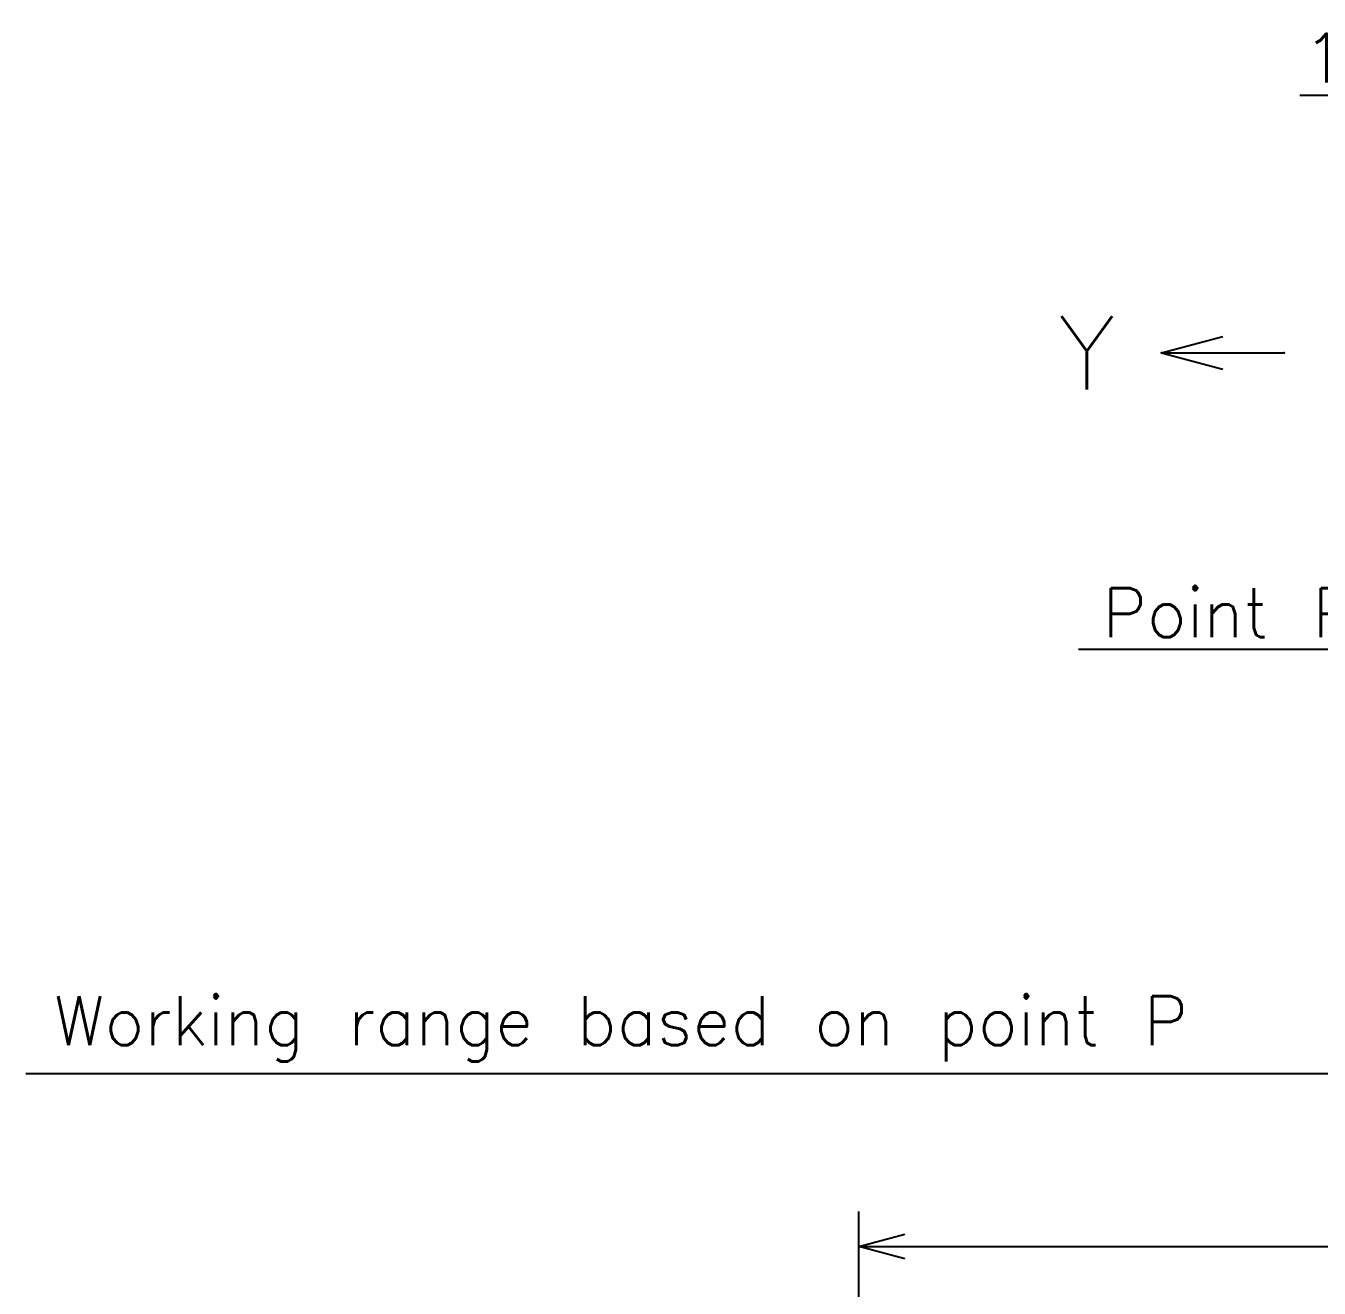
# Model space of a CAD drawing. Header units: millimetres. Extents: x -251 to 242, y -192 to 121.
# Drawn here: x -251.4 to -167.1, y 12.4 to 94.7 of the extents above; entities that cross this region are included whole.
import ezdxf

# ---------------------------------------------------------------- set-up
doc = ezdxf.new("R2010")
doc.units = ezdxf.units.MM
doc.styles.get("Standard").update_dxf_attribs({"font": 'txt', "bigfont": 'EXTFONT'})
doc.dimstyles.new('ISO-25', dxfattribs={"dimtxt": 2.5, "dimasz": 2.5, "dimexe": 1.25, "dimexo": 0.625, "dimtad": 1, "dimtxsty": 'Standard', "dimcen": 2.5, "dimadec": 0, "dimazin": 0, "dimtfac": 1, "dimtmove": 0, "dimatfit": 3, "dimfxl": 1, "dimarcsym": 0})

# ---------------------------------------------------------------- blocks, each defined once
blk = doc.blocks.new('DTL0003')
at = {"color": 0, "linetype": 'Continuous'}
for q in [(-4, 1.072), (-8, 0), (-4, -1.072)]:
    blk.add_line((0, 0), q, dxfattribs=at)
at = {"color": 0}
for p in [(-8, 0), (0, 0)]:
    blk.add_point(p, dxfattribs=at)
blk = doc.blocks.new('*D112')
at = {"color": 7, "linetype": 'Continuous'}
for p, q in [((-153.695, 90.157), (-156.695, 91.157)), ((-153.695, 75.031), (-153.695, 91.157)), ((-147.028, 90.157), (-144.028, 91.157)), ((-153.695, 90.157), (-168.361, 90.157)), ((-140.678, 90.157), (-160.045, 90.157)), ((-153.695, 90.157), (-156.695, 89.157)), ((-147.028, 90.157), (-144.028, 89.157))]:
    blk.add_line(p, q, dxfattribs=at)
at = {"layer": 'Defpoints', "color": 0}
for p in [(-153.695, 90.157), (-147.028, 79.797), (-153.695, 75.031)]:
    blk.add_point(p, dxfattribs=at)
at = {"color": 0, "insert": (-164.018, 92.591), "char_height": 3.2, "attachment_point": 5}
blk.add_mtext('100', dxfattribs=at)
blk = doc.blocks.new('_Open30')
at = {"color": 0, "linetype": 'ByBlock', "lineweight": -2}
for p, q in [((-1, 0.267949), (0, 0)), ((0, 0), (-1, -0.267949)), ((0, 0), (-1, 0))]:
    blk.add_line(p, q, dxfattribs=at)
blk = doc.blocks.new('*D146')
at = {"color": 0, "lineweight": -2}
for p, q in [((-197.104, -87.511), (-197.104, 17.371)), ((-93.695, -85.738), (-93.695, 17.371)), ((-194.104, 15.085), (-96.695, 15.085))]:
    blk.add_line(p, q, dxfattribs=at)
at = {"layer": 'Defpoints', "color": 0}
for p in [(-93.695, 15.085), (-93.695, -85.738), (-197.104, -87.511)]:
    blk.add_point(p, dxfattribs=at)
at = {"color": 0, "lineweight": -2, "xscale": 3, "yscale": 3, "zscale": 3}
for p, rotation in [((-197.104, 15.085), 180), ((-93.695, 15.085), 360)]:
    blk.add_blockref('_Open30', p, dxfattribs=dict(at, rotation=rotation))
at = {"color": 0, "insert": (-136.635, 17.518), "char_height": 3.2, "attachment_point": 5}
blk.add_mtext('1551', dxfattribs=at)
blk = doc.blocks.new('SYM0004')
at = {"color": 7, "linetype": 'Continuous'}
for p, q in [((0, 0), (-11.692, -19.11)), ((0, 0), (-2.419, -2.037)), ((0, 0), (-0.713, -3.081)), ((-11.692, -19.11), (-35.921, -19.11))]:
    blk.add_line(p, q, dxfattribs=at)
at = {"color": 7, "insert": (-34.344, -18.31), "char_height": 3.2, "attachment_point": 7}
blk.add_mtext('{\\W1;Point P}', dxfattribs=at)
blk = doc.blocks.new('SYM0005')
at = {"color": 7, "linetype": 'Continuous'}
for p, q in [((-4.689, 29.216), (-103.599, 29.216)), ((0, 0), (-4.689, 29.216)), ((0, 0), (-1.463, 2.804)), ((0, 0), (0.512, 3.121))]:
    blk.add_line(p, q, dxfattribs=at)
at = {"color": 7, "insert": (-101.771, 30.016), "char_height": 3.2, "attachment_point": 7}
blk.add_mtext('{\\W1;Working range based on point P}', dxfattribs=at)

msp = doc.modelspace()

# ---------------------------------------------------------------- block references
at = {"color": 7, "xscale": 0.9999999850988391, "yscale": 0.9999999850988391, "rotation": -180}
msp.add_blockref('DTL0003', (-177.388, 73.364), dxfattribs=at)
at = {"color": 7}
for name, p in [('SYM0004', (-146.881, 73.133)), ('SYM0005', (-147.816, -2.88))]:
    msp.add_blockref(name, p, dxfattribs=at)

# ---------------------------------------------------------------- texts
at = {"color": 7, "insert": (-184.102, 70.964), "char_height": 4.8, "attachment_point": 7}
msp.add_mtext('{\\W1;Y}', dxfattribs=at)

# ---------------------------------------------------------------- dimensions: what is measured, and where the dimension line sits
at = {"color": 7}
dim = msp.add_linear_dim(base=(-153.695, 90.157), p1=(-147.028, 79.797), p2=(-153.695, 75.031), text='100', dimstyle='ISO-25', override={"dimtxt": 3.2, "dimasz": 3, "dimexe": 1, "dimexo": 0, "dimgap": 0.8, "dimtad": 1, "dimtih": 0, "dimtoh": 0, "dimdec": 0, "dimblk1": 'Open30', "dimblk2": 'Open30', "dimsah": 1, "dimse1": 1, "dimse2": 0, "dimtmove": 0}, dxfattribs=at)
dim.commit()
dim.dimension.update_dxf_attribs({"geometry": '*D112', "text_midpoint": (-164.018, 90.157), "dimtype": 160})
dim = msp.add_linear_dim(base=(-93.695, 15.085), p1=(-197.104, -87.511), p2=(-93.695, -85.738), angle=180, text='1551', dimstyle='ISO-25', override={"dimtxt": 3.2, "dimasz": 3, "dimexe": 2.286, "dimexo": 0, "dimgap": 0.8, "dimtad": 1, "dimtih": 0, "dimtoh": 0, "dimdec": 0, "dimblk1": 'Open30', "dimblk2": 'Open30', "dimsah": 1, "dimse1": 0, "dimse2": 0, "dimtmove": 0}, dxfattribs=at)
dim.commit()
dim.dimension.update_dxf_attribs({"geometry": '*D146', "text_midpoint": (-136.635, 15.085), "dimtype": 160})

doc.saveas('drawing.dxf')
